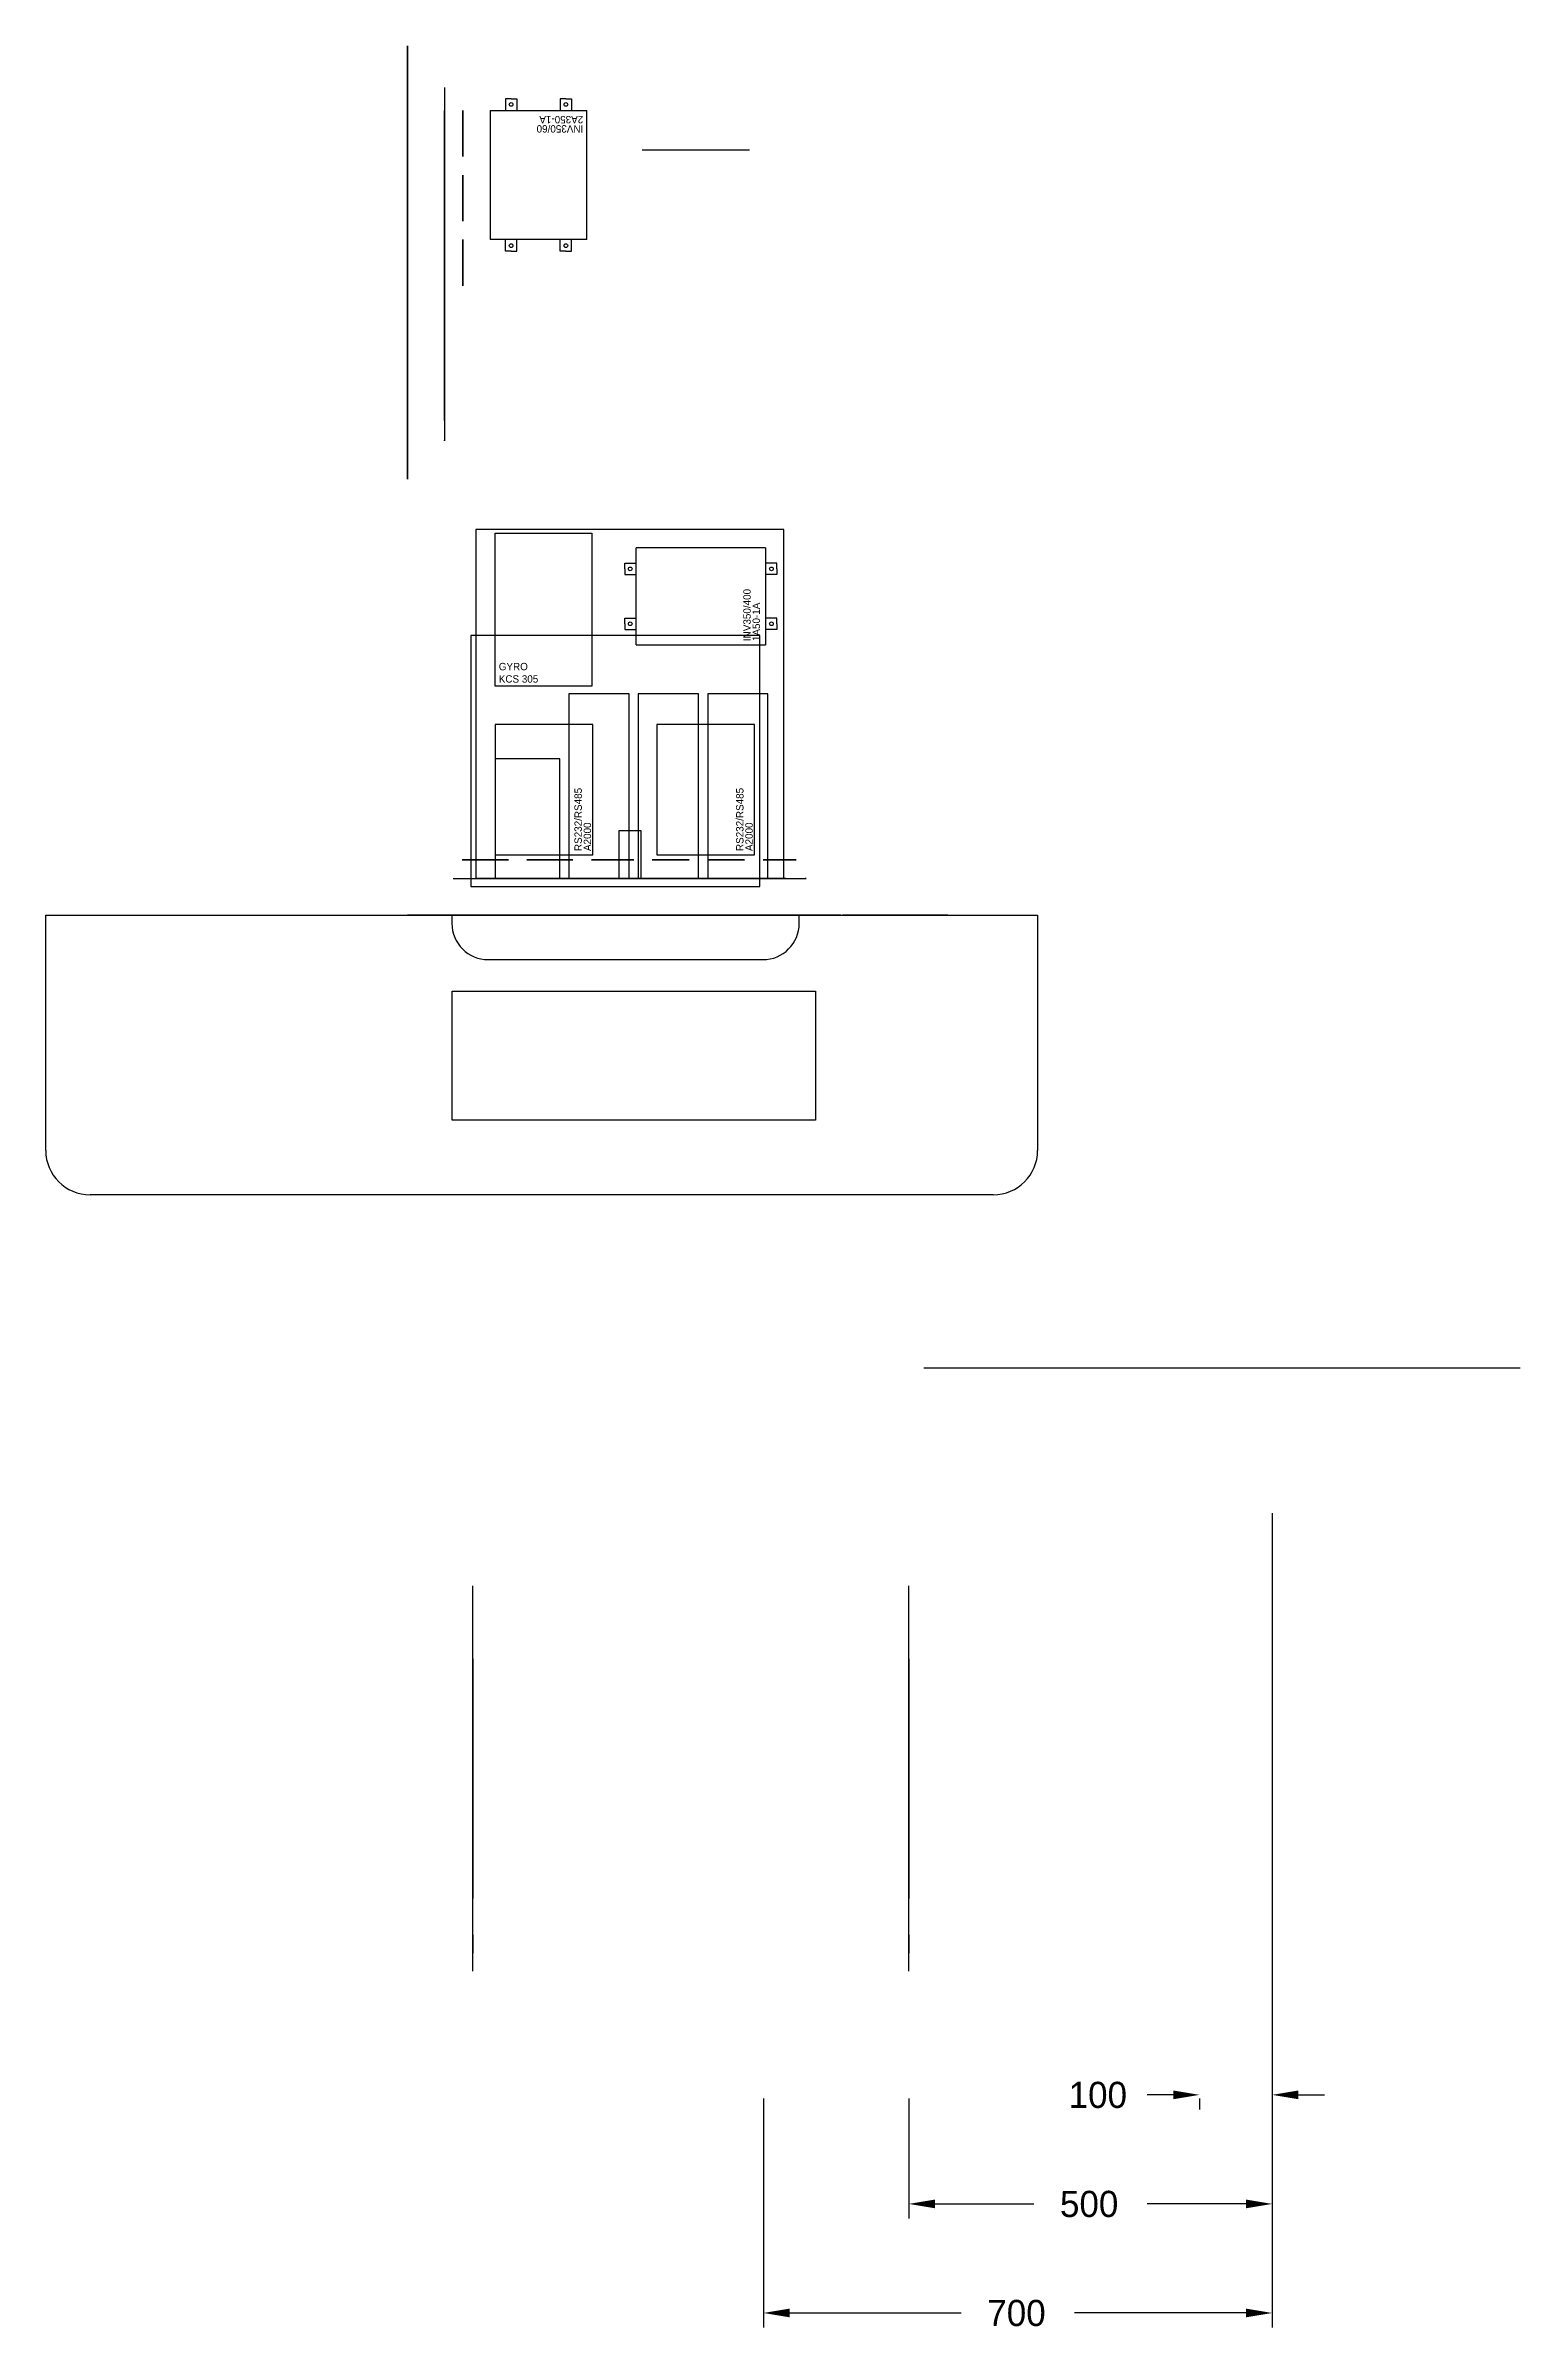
# Model space of a CAD drawing. Extents: x -907 to 1123, y -1329 to 1819.
import ezdxf

# ---------------------------------------------------------------- set-up
doc = ezdxf.new("R2010")
doc.units = 0
doc.header["$LTSCALE"] = 100
doc.header["$MEASUREMENT"] = 0
doc.layers.get('0').update_dxf_attribs({"linetype": 'CONTINUOUS'})
doc.layers.get('DEFPOINTS').update_dxf_attribs({"linetype": 'CONTINUOUS'})
for name, color, linetype in [('DIM_TOP', 2, 'CONTINUOUS'), ('ELEM_CZOLOW', 7, 'CONTINUOUS'), ('FOTELE', 7, 'CONTINUOUS'), ('INSIDE', 1, 'CONTINUOUS'), ('OPIS', 7, 'CONTINUOUS')]:
    doc.layers.add(name, color=color, linetype=linetype)
doc.dimstyles.get("Standard").update_dxf_attribs({"dimtxt": 0.18, "dimasz": 0.18, "dimexe": 0.18, "dimexo": 0.0625, "dimgap": 0.09, "dimtad": 0, "dimtih": 1, "dimtoh": 1, "dimdec": 4, "dimzin": 0, "dimtxsty": 'STANDARD', "dimcen": 0.09, "dimazin": 3, "dimtfac": 1, "dimtdec": 4, "dimtofl": 0, "dimtmove": 0, "dimatfit": 3, "dimtolj": 1, "dimtzin": 0})

# ---------------------------------------------------------------- blocks, each defined once
blk = doc.blocks.new('KLAWIAT')
at = {"extrusion": (0, -0.173648, 0.984808)}
for p, q in [((0, 177.3, 31.3), (500, 177.3, 31.3)), ((0, 0), (0, 177.3, 31.3)), ((500, 177.3, 31.3), (500, 0)), ((500, 0), (0, 0))]:
    blk.add_line(p, q, dxfattribs=at)
blk = doc.blocks.new('STOLIK')
for p, q in [((-498, -323.4), (-498, 0)), ((-498, 0), (61, 0)), ((61, 0), (61, -11)), ((536.9, 0), (867.1, 0)), ((539, -11), (539, 0)), ((867.1, 0), (867.1, -323.4)), ((111, -61), (489, -61)), ((806.1, -384.4), (-437, -384.4))]:
    blk.add_line(p, q)
for centre, radius, start, end in [((111, -11), 50, 180, 270), ((489, -11), 50, 270, 0), ((-437, -323.4), 61, 180, 270), ((806.1, -323.4), 61, 270, 0)]:
    blk.add_arc(centre, radius, start, end)
blk.add_blockref('KLAWIAT', (61.5, -281.8))
blk = doc.blocks.new('ATTRIB')
for tag, p in [('NAME', (0, 6.4)), ('MODEL', (0, 0))]:
    blk.add_attdef(tag, p, '', height=5)
blk = doc.blocks.new('DRUKARKA')
for p, q in [((398, 345), (0, 345)), ((0, 345), (0, 0)), ((398, 0), (398, 345)), ((0, 0), (398, 0))]:
    blk.add_line(p, q)
at = {"extrusion": (-1.84043e-16, -1, 0)}
ref = blk.add_blockref('ATTRIB', (10, 10), dxfattribs=at)
ref.add_attrib('MODEL', 'ML310', (10, 10), dxfattribs={"extrusion": (-1.84043e-16, -1, 0), "height": 5})
ref.add_attrib('NAME', 'PRINTER', (10, 16.4), dxfattribs={"extrusion": (-1.84043e-16, -1, 0), "height": 5})
blk = doc.blocks.new('FOTEL')
at = {"extrusion": (-1, 6.13658e-17, 3.21683e-16)}
for p, q in [((-500, 0), (-500, 0, 300)), ((-500, -530), (-500, 0)), ((100, -530), (100, 0)), ((100, 0), (100, 0, 300)), ((-500, -100, 400), (-500, -330, 400)), ((100, -100, 400), (100, -330, 400)), ((-500, -430, 500), (-500, -430, 750)), ((100, -430, 500), (100, -430, 750)), ((-500, -480, 800), (-500, -505, 800)), ((100, -480, 800), (100, -505, 800)), ((-500, -530, 775), (-500, -530)), ((100, -530, 775), (100, -530))]:
    blk.add_line(p, q, dxfattribs=at)
at = {"extrusion": (-1, 0, 0)}
for centre, radius, start, end in [((100, 300, 500), 100, 90, 180), ((100, 300, -100), 100, 90, 180), ((330, 500, 500), 100, 270, 0), ((330, 500, -100), 100, 270, 0), ((480, 750, 500), 50, 90, 180), ((480, 750, -100), 50, 90, 180), ((505, 775, 500), 25, 0, 90), ((505, 775, -100), 25, 0, 90)]:
    blk.add_arc(centre, radius, start, end, dxfattribs=at)
blk = doc.blocks.new('SHELF')
for p, q in [((-1.24, 0.5), (-1.24, 0)), ((-1.24, 0.5), (17.85, 0.5)), ((-1.24, 0), (17.888, 0)), ((17.888, 0), (17.85, 0.5))]:
    blk.add_line(p, q)
blk = doc.blocks.new('ILS')
for p, q in [((0, 5), (0, 0)), ((2.5, 5), (0, 5)), ((2.5, 0), (2.5, 5)), ((0, 0), (2.5, 0))]:
    blk.add_line(p, q)
for tag, p in [('NAME', (0.7, 0.3)), ('MODEL', (1.37, 0.3))]:
    blk.add_attdef(tag, p, '', height=0.4, rotation=90)
blk = doc.blocks.new('R2S3')
at = {"extrusion": (-1.84043e-16, -1, 0)}
for p, q in [((7, 1, 5.5), (7, 1, 0.5)), ((9.5, 1, 5.5), (7, 1, 5.5)), ((7, 1, 0.5), (9.5, 1, 0.5)), ((9.5, 1, 0.5), (9.5, 1, 5.5))]:
    blk.add_line(p, q, dxfattribs=at)
at = {"extrusion": (0, -1, 0)}
blk.add_blockref('SHELF', (0, 0), dxfattribs=at)
ref = blk.add_blockref('ILS', (0, 0.5, -1), dxfattribs=at)
ref.add_attrib('MODEL', 'KNR-634', (1.37, 0.6, -1), dxfattribs={"extrusion": (0, -1, 0), "height": 0.4, "rotation": 90})
ref.add_attrib('NAME', 'VOR/ILS/MKR', (0.7, 0.6, -1), dxfattribs={"extrusion": (0, -1, 0), "height": 0.4, "rotation": 90})
ref = blk.add_blockref('ILS', (3.5, 0.5, -1), dxfattribs=at)
ref.add_attrib('MODEL', 'KNR-634', (4.87, 0.6, -1), dxfattribs={"extrusion": (0, -1, 0), "height": 0.4, "rotation": 90})
ref.add_attrib('NAME', 'VOR/ILS/MKR', (4.2, 0.6, -1), dxfattribs={"extrusion": (0, -1, 0), "height": 0.4, "rotation": 90})
at = {"extrusion": (-1.84043e-16, -1, 0)}
for tag, p in [('COAX_SWITCH', (7.7, 0.8, -1)), ('CS', (8.37, 0.8, -1))]:
    blk.add_attdef(tag, p, '', height=0.4, rotation=90, dxfattribs=at)
blk = doc.blocks.new('3U')
for p, q in [((16.69, 5.18), (0, 5.18)), ((0, 5.18), (0, 0)), ((16.69, 0), (16.69, 5.18)), ((0, 0), (16.69, 0))]:
    blk.add_line(p, q)
blk = doc.blocks.new('RACK19')
for p, q in [((23.47, 47.2), (0, 47.2)), ((0, 47.2), (0, 0)), ((23.47, 0), (23.47, 47.2)), ((0, 0), (23.47, 0))]:
    blk.add_line(p, q)
blk = doc.blocks.new('3U42TE')
for p, q in [((0, 5.18), (8.4, 5.18)), ((0, 0), (0, 5.18)), ((8.4, 0), (8.4, 5.18)), ((8.4, 0), (0, 0))]:
    blk.add_line(p, q)
for tag, p in [('NAME', (0.2, 0.7)), ('MODEL', (0.2, 0.2))]:
    blk.add_attdef(tag, p, '', height=0.4)
blk = doc.blocks.new('SUBRACK3U')
for p, q in [((16.8, 5.18), (0, 5.18)), ((0, 5.18), (0, 0)), ((16.8, 0), (16.8, 5.18)), ((0, 0), (16.8, 0))]:
    blk.add_line(p, q)
blk = doc.blocks.new('INV500')
for p, q in [((0, 8.984), (5.812, 8.984)), ((0, 8.984), (0, 0)), ((5.812, 0), (5.812, 8.984)), ((0, 0), (5.812, 0))]:
    blk.add_line(p, q)
for tag, p in [('NAME', (0.3, 2.2)), ('MODEL', (0.3, 0.8))]:
    blk.add_attdef(tag, p, '', height=0.4)
blk = doc.blocks.new('INV')
for p, q in [((0.83, 7.625), (0.83, 7)), ((1.14, 7.625), (0.83, 7.625)), ((1.14, 7.625), (1.45, 7.625)), ((1.45, 7.625), (1.45, 7)), ((3.8, 7.625), (3.8, 7)), ((4.11, 7.625), (3.8, 7.625)), ((4.11, 7.625), (4.42, 7.625)), ((4.42, 7.625), (4.42, 7)), ((0, 7), (5.25, 7)), ((0, 7), (0, 0)), ((5.25, 0), (5.25, 7)), ((5.25, 0), (0, 0)), ((0.83, -0.625), (0.83, 0)), ((1.45, -0.625), (1.45, 0)), ((3.8, -0.625), (3.8, 0)), ((4.42, -0.625), (4.42, 0)), ((1.14, -0.625), (0.83, -0.625)), ((1.14, -0.625), (1.45, -0.625)), ((4.11, -0.625), (3.8, -0.625)), ((4.11, -0.625), (4.42, -0.625))]:
    blk.add_line(p, q)
for centre in [(1.14, 7.325), (4.11, 7.325), (1.14, -0.325), (4.11, -0.325)]:
    blk.add_circle(centre, 0.101)
for tag, p in [('NAME', (0.2, 0.8, 2.675)), ('MODEL', (0.2, 0.3, 2.675))]:
    blk.add_attdef(tag, p, '', height=0.4)
blk = doc.blocks.new('R2S1')
at = {"extrusion": (-1, 1.84206e-16, 1.22677e-16)}
ref = blk.add_blockref('INV500', (-16.53, 0.5, -2.15), dxfattribs=at)
ref.add_attrib('NAME', 'INV500', (-16.23, 2.7, -2.15), dxfattribs={"extrusion": (-1, 1.84206e-16, 1.22677e-16), "height": 0.4})
ref.add_attrib('MODEL', '2A500-1A', (-16.23, 1.3, -2.15), dxfattribs={"extrusion": (-1, 1.84206e-16, 1.22677e-16), "height": 0.4})
at = {"rotation": 270}
blk.add_blockref('INV', (0, 7.718, 0.5), dxfattribs=at).add_auto_attribs({'NAME': 'INV350/60', 'MODEL': '2A350-1A'})
at = {"extrusion": (0, -1, 0)}
blk.add_blockref('SHELF', (0, 0), dxfattribs=at)
blk = doc.blocks.new('8UFP')
for p, q in [((16.8, 13.995), (0, 13.995)), ((0, 13.995), (0, 0)), ((16.8, 0), (16.8, 13.995)), ((0, 0), (16.8, 0))]:
    blk.add_line(p, q)
for tag, p in [('NAME', (0.3, 2.2)), ('MODEL', (0.3, 0.8))]:
    blk.add_attdef(tag, p, '', height=0.4)
blk = doc.blocks.new('SZAFA2')
for name, p in [('R2S1', (-19.97, 2, 2.6)), ('R2S3', (-19.97, 2, 13.03))]:
    blk.add_blockref(name, p)
at = {"extrusion": (0, -1, 0)}
for name, p in [('3U', (-19.97, 25.21, -2)), ('SUBRACK3U', (-19.97, 20.03, -2)), ('RACK19', (-23.47, 0))]:
    blk.add_blockref(name, p, dxfattribs=at)
ref = blk.add_blockref('3U42TE', (-19.97, 20.03, -2), dxfattribs=at)
ref.add_attrib('NAME', 'NAV-CL', (-19.77, 20.73, -2), dxfattribs={"extrusion": (0, -1, 0), "height": 0.4})
at = {"extrusion": (-2.22045e-16, -1, 0)}
ref = blk.add_blockref('8UFP', (-19.97, 30.39, -2), dxfattribs=at)
ref.add_attrib('NAME', 'not used', (-19.67, 32.59, -2), dxfattribs={"extrusion": (-2.22045e-16, -1, 0), "height": 0.4})
at = {"extrusion": (0, -1, 0)}
ref = blk.add_blockref('3U42TE', (-11.57, 20.03, -2), dxfattribs=at)
ref.add_attrib('NAME', 'NAV-CL', (-11.37, 20.73, -2), dxfattribs={"extrusion": (0, -1, 0), "height": 0.4})
blk.add_text('Calibration instrument NAV 2000R', height=0.45, dxfattribs=at).set_placement((-18.97, 26.21, -2))
blk = doc.blocks.new('*D63')
at = {"color": 0, "linetype": 'BYBLOCK'}
for p, q in [((781.138, -200), (781.138, -1020)), ((645, -1000), (609, -1000)), ((681, -1005), (681, -1020)), ((817.138, -1000), (853.138, -1000))]:
    blk.add_line(p, q, dxfattribs=at)
for points in [[(645, -1006), (645, -994), (681, -1000)], [(817.138, -1006), (817.138, -994), (781.138, -1000)]]:
    blk.add_solid(points, dxfattribs=at)
at = {"layer": 'DEFPOINTS', "color": 0, "linetype": 'BYBLOCK'}
for p in [(781.138, 0), (681, -805), (681, -1000)]:
    blk.add_point(p, dxfattribs=at)
at = {"color": 0, "linetype": 'BYBLOCK'}
blk.add_text('100', height=36, dxfattribs=at).set_placement((501, -1018))
blk = doc.blocks.new('*D64')
at = {"color": 0, "linetype": 'BYBLOCK'}
for p, q in [((781.138, -200), (781.138, -1170)), ((281, -1005), (281, -1170)), ((317, -1150), (453.069, -1150)), ((745.138, -1150), (609.069, -1150))]:
    blk.add_line(p, q, dxfattribs=at)
for points in [[(317, -1156), (317, -1144), (281, -1150)], [(745.138, -1156), (745.138, -1144), (781.138, -1150)]]:
    blk.add_solid(points, dxfattribs=at)
at = {"layer": 'DEFPOINTS', "color": 0, "linetype": 'BYBLOCK'}
for p in [(781.138, 0), (281, -805), (281, -1150)]:
    blk.add_point(p, dxfattribs=at)
at = {"color": 0, "linetype": 'BYBLOCK'}
blk.add_text('500', height=36, dxfattribs=at).set_placement((489.069, -1168))
blk = doc.blocks.new('*D65')
at = {"color": 0, "linetype": 'BYBLOCK'}
for p, q in [((781.138, -200), (781.138, -1320)), ((81, -1005), (81, -1320)), ((117, -1300), (353.069, -1300)), ((745.138, -1300), (509.069, -1300))]:
    blk.add_line(p, q, dxfattribs=at)
for points in [[(117, -1306), (117, -1294), (81, -1300)], [(745.138, -1306), (745.138, -1294), (781.138, -1300)]]:
    blk.add_solid(points, dxfattribs=at)
at = {"layer": 'DEFPOINTS', "color": 0, "linetype": 'BYBLOCK'}
for p in [(781.138, 0), (81, -805), (81, -1300)]:
    blk.add_point(p, dxfattribs=at)
at = {"color": 0, "linetype": 'BYBLOCK'}
blk.add_text('700', height=36, dxfattribs=at).set_placement((389.069, -1318))
blk = doc.blocks.new('VHF')
for p, q in [((1.8, 5), (0, 5)), ((0, 5), (0, 0)), ((1.8, 0), (1.8, 5)), ((0, 0), (1.8, 0))]:
    blk.add_line(p, q)
for s, p in [('KTR-908', (1.1, 0.2)), ('VHF', (0.6, 0.2))]:
    blk.add_text(s, height=0.45, rotation=90).set_placement(p)
blk = doc.blocks.new('ADF')
for p, q in [((2, 5), (0, 5)), ((0, 5), (0, 0)), ((2, 0), (2, 5)), ((0, 0), (2, 0))]:
    blk.add_line(p, q)
for s, p in [('KDF-806', (1.1, 0.2)), ('ADF', (0.6, 0.2))]:
    blk.add_text(s, height=0.45, rotation=90).set_placement(p)
blk = doc.blocks.new('ACS')
for p, q in [((2.3, 5), (0, 5)), ((0, 5), (0, 0)), ((2.3, 0), (2.3, 5)), ((0, 0), (2.3, 0))]:
    blk.add_line(p, q)
for s, p in [('KAA-455', (1.1, 0.2)), ('ACS', (0.6, 0.2))]:
    blk.add_text(s, height=0.45, rotation=90).set_placement(p)
blk = doc.blocks.new('DME')
for p, q in [((2.5, 5.3), (0, 5.3)), ((0, 5.3), (0, 0)), ((2.5, 0), (2.5, 5.3)), ((0, 0), (2.5, 0))]:
    blk.add_line(p, q)
for s, p in [('KDM-706', (1.1, 0.2)), ('DME', (0.6, 0.2))]:
    blk.add_text(s, height=0.45, rotation=90).set_placement(p)
blk = doc.blocks.new('2U')
for p, q in [((0, 3.43), (0, 0)), ((16.69, 3.43), (0, 3.43)), ((16.69, 0), (16.69, 3.43)), ((0, 0), (16.69, 0))]:
    blk.add_line(p, q)
blk = doc.blocks.new('7U')
for p, q in [((0, 12.245), (0, 0)), ((16.69, 12.245), (0, 12.245)), ((16.69, 0), (16.69, 12.245)), ((0, 0), (16.69, 0))]:
    blk.add_line(p, q)
for tag, p in [('NAME', (0.3, 2.2)), ('MODEL', (0.3, 0.8))]:
    blk.add_attdef(tag, p, '', height=0.4)
blk = doc.blocks.new('GPS')
for p, q in [((0, 3), (0, 0)), ((5.705, 3), (0, 3)), ((5.705, 0), (5.705, 3)), ((0, 0), (5.705, 0))]:
    blk.add_line(p, q)
at = {"flags": 10}
blk.add_attdef('NAZ', (0.2, 0.2), '', height=0.4, dxfattribs=at)
blk = doc.blocks.new('3U12TE')
for p, q in [((2.37, 0), (2.37, 5.18)), ((4.74, 0), (4.74, 5.18)), ((7.11, 0), (7.11, 5.18)), ((9.48, 0), (9.48, 5.18)), ((11.85, 0), (11.85, 5.18)), ((14.22, 0), (14.22, 5.18))]:
    blk.add_line(p, q)
blk = doc.blocks.new('ACS_CP')
for p, q in [((0, 2.3), (0, 0)), ((5.8, 2.3), (0, 2.3)), ((5.8, 0), (5.8, 2.3)), ((0, 0), (5.8, 0))]:
    blk.add_line(p, q)
for s, p in [('ACS-CP', (0.1, 0.7)), ('KA-119', (0.1, 0.1))]:
    blk.add_text(s, height=0.45).set_placement(p)
blk = doc.blocks.new('PC')
for p, q in [((16.69, 7), (0, 7)), ((0, 7), (0, 0)), ((16.69, 0), (16.69, 7)), ((0, 0), (16.69, 0))]:
    blk.add_line(p, q)
blk = doc.blocks.new('4U')
for p, q in [((16.69, 7), (0, 7)), ((0, 7), (0, 0)), ((16.69, 0), (16.69, 7)), ((0, 0), (16.69, 0))]:
    blk.add_line(p, q)
blk = doc.blocks.new('PL')
for p, q in [((3.26, 10), (0, 10)), ((0, 10), (0, 0)), ((3.26, 0), (3.26, 10)), ((0, 0), (3.26, 0))]:
    blk.add_line(p, q)
at = {"extrusion": (0, -1, -1.84043e-16)}
for tag, p in [('NAME', (0.2, 0.7)), ('MODEL', (0.2, 0.2))]:
    blk.add_attdef(tag, p, '', height=0.4, dxfattribs=at)
blk = doc.blocks.new('DME_CP')
for p, q in [((3.5, 6.47), (0, 6.47)), ((0, 6.47), (0, 0)), ((3.5, 0), (3.5, 6.47)), ((0, 0), (3.5, 0))]:
    blk.add_line(p, q)
at = {"extrusion": (0, -1, -1.60787e-16)}
for s, p in [('DME-CP', (0.2, 0.7)), ('KDI-572', (0.2, 0.2))]:
    blk.add_text(s, height=0.45, dxfattribs=at).set_placement(p)
blk = doc.blocks.new('GYRO_KCS305')
for p, q in [((0, 8.29), (5.25, 8.29)), ((0, 0), (0, 8.29)), ((5.25, 8.29), (5.25, 0)), ((5.25, 0), (0, 0))]:
    blk.add_line(p, q)
for s, p in [('GYRO', (0.2, 0.87, 6.6)), ('KCS 305', (0.2, 0.2, 6.6))]:
    blk.add_text(s, height=0.4).set_placement(p)
blk = doc.blocks.new('A2000')
for p, q in [((0, 5.3), (0, 0)), ((7.06, 5.3), (0, 5.3)), ((7.06, 0), (7.06, 5.3)), ((0, 0), (7.06, 0))]:
    blk.add_line(p, q)
for tag, p in [('NAME', (0.2, 0.6, 1.53)), ('MODEL', (0.2, 0.1, 1.53))]:
    blk.add_attdef(tag, p, '', height=0.4)
blk = doc.blocks.new('GYRO')
for p, q in [((1.2, 2.58), (0, 2.58)), ((0, 2.58), (0, 0)), ((1.2, 0), (1.2, 2.58)), ((0, 0), (1.2, 0))]:
    blk.add_line(p, q)
at = {"extrusion": (0, -1, -1.84043e-16)}
blk.add_text('GYRO', height=0.4, rotation=90, dxfattribs=at).set_placement((1.1, 0.1))
blk = doc.blocks.new('R1S4')
for p, q in [((16.69, 18.9, 0.61), (0, 18.9, 0.61)), ((0, 18.9, 0.61), (0, 0, 0.61)), ((16.69, 0, 0.61), (16.69, 18.9, 0.61)), ((0, 0, 0.61), (16.69, 0, 0.61)), ((0, 0, 0.61), (16.7, 0, 0.61))]:
    blk.add_line(p, q)
ref = blk.add_blockref('PL', (5.04, 0, 3.24))
ref.add_attrib('NAME', 'ALT', (5.24, 3.94), dxfattribs={"extrusion": (0, -1, -1.46042e-16), "height": 0.4})
ref.add_attrib('MODEL', '101435', (5.24, 3.44), dxfattribs={"extrusion": (0, -1, -1.46042e-16), "height": 0.4})
ref = blk.add_blockref('PL', (8.8, 0, 3.24))
ref.add_attrib('NAME', 'ADF-RMI', (9, 3.94), dxfattribs={"extrusion": (0, -1, -1.46042e-16), "height": 0.4})
ref.add_attrib('MODEL', 'KNI-582', (9, 3.44), dxfattribs={"extrusion": (0, -1, -1.46042e-16), "height": 0.4})
ref = blk.add_blockref('PL', (12.56, 0, 3.24))
ref.add_attrib('NAME', 'ILS-NI', (12.76, 3.94), dxfattribs={"extrusion": (0, -1, -1.46042e-16), "height": 0.4})
ref.add_attrib('MODEL', 'KI 207', (12.76, 3.44), dxfattribs={"extrusion": (0, -1, -1.46042e-16), "height": 0.4})
for name, p in [('DME_CP', (1.04, 0, 3.26)), ('DME_CP', (1.04, 0, 5.17)), ('GYRO', (7.75, 0, 0.87))]:
    blk.add_blockref(name, p)
at = {"extrusion": (0, -1, -1.84043e-16)}
blk.add_blockref('4U', (0, 0), dxfattribs=at)
at = {"layer": 'INSIDE'}
blk.add_blockref('GYRO_KCS305', (1.04, 10.4, 0.61), dxfattribs=at)
ref = blk.add_blockref('INV', (15.69, 12.65, 0.61), dxfattribs=dict(at, rotation=90))
ref.add_attrib('MODEL', '1A50-1A', (15.39, 12.85, 0.61), dxfattribs={"layer": '0', "height": 0.4, "rotation": 90})
ref.add_attrib('NAME', 'INV350/400', (14.89, 12.85, 0.61), dxfattribs={"layer": '0', "height": 0.4, "rotation": 90})
ref = blk.add_blockref('A2000', (6.34, 1.28, 0.61), dxfattribs=dict(at, rotation=90))
ref.add_attrib('MODEL', 'A2000', (6.24, 1.48, 0.61), dxfattribs={"layer": '0', "height": 0.4, "rotation": 90})
ref.add_attrib('NAME', 'RS232/RS485', (5.74, 1.48, 0.61), dxfattribs={"layer": '0', "height": 0.4, "rotation": 90})
ref = blk.add_blockref('A2000', (15.1, 1.28, 0.61), dxfattribs=dict(at, rotation=90))
ref.add_attrib('MODEL', 'A2000', (15, 1.48, 0.61), dxfattribs={"layer": '0', "height": 0.4, "rotation": 90})
ref.add_attrib('NAME', 'RS232/RS485', (14.5, 1.48, 0.61), dxfattribs={"layer": '0', "height": 0.4, "rotation": 90})
blk = doc.blocks.new('SUBRAC3U')
for p, q in [((16.8, 5.18), (0, 5.18)), ((0, 5.18), (0, 0)), ((16.8, 0), (16.8, 5.18)), ((0, 0), (16.8, 0))]:
    blk.add_line(p, q)

msp = doc.modelspace()

# ---------------------------------------------------------------- linework, layer by layer
at = {"layer": 'ELEM_CZOLOW', "extrusion": (0, -1, -1.84043e-16)}
msp.add_line((-408.76956, 622.59024, -800.34912), (-408.76956, 622.59024, -800.34912), dxfattribs=at)
at = {"layer": 'ELEM_CZOLOW', "extrusion": (0, -1, -9.19295e-16)}
msp.add_line((-314.78956, 622.59024, -164.84112), (-408.76956, 622.59024, -164.84112), dxfattribs=at)
at = {"layer": 'ELEM_CZOLOW', "extrusion": (-1.84043e-16, -1, -9.57296e-16)}
for p, q in [((-314.28156, 622.59024, -556.50912), (-314.28156, 622.59024, -721.60912)), ((-300.31156, 622.59024, 281.69088), (-305.39156, 622.59024, 271.53088)), ((-305.39156, 622.59024, 271.53088), (-305.39156, 622.59024, 266.45088)), ((-305.39156, 622.59024, 266.45088), (-300.31156, 622.59024, 256.29088)), ((-290.15156, 622.59024, 281.69088), (-300.31156, 622.59024, 281.69088)), ((-300.31156, 622.59024, 256.29088), (-290.15156, 622.59024, 256.29088)), ((-284.32761, 622.59024, -521.69307), (-290.15156, 622.59024, -515.86912)), ((-290.15156, 622.59024, -515.86912), (-290.15156, 622.59024, -500.62912)), ((-290.15156, 622.59024, -500.62912), (-283.66749, 622.59024, -497.38708)), ((-290.15156, 622.59024, 256.29088), (-290.15156, 622.59024, 281.69088)), ((-285.07156, 622.59024, 295.36107), (-285.07156, 622.59024, 262.94069)), ((-285.07156, 622.59024, 296.93088), (-285.07156, 622.59024, 296.93088)), ((-283.66749, 622.59024, 260.66884), (-278.58749, 622.59024, 258.12884)), ((-278.58749, 622.59024, 300.17292), (-283.66749, 622.59024, 297.63292)), ((-279.99156, 622.59024, -499.65893), (-279.99156, 622.59024, -519.89702)), ((-274.91156, 622.59024, 260.40069), (-274.91156, 622.59024, 297.90107)), ((-274.91156, 622.59024, 302.01088), (-274.91156, 622.59024, 302.01088)), ((-168.23156, 622.59024, -515.86912), (-168.23156, 622.59024, -500.62912)), ((-162.40761, 622.59024, -521.69307), (-168.23156, 622.59024, -515.86912)), ((-168.23156, 622.59024, -500.62912), (-161.74749, 622.59024, -497.38708)), ((-158.07156, 622.59024, -499.65893), (-158.07156, 622.59024, -519.89702)), ((-31.07156, 622.59024, -499.65893), (-31.07156, 622.59024, -519.89702)), ((-20.91156, 622.59024, -500.62912), (-27.39564, 622.59024, -497.38708)), ((-26.73551, 622.59024, -521.69307), (-20.91156, 622.59024, -515.86912)), ((-20.91156, 622.59024, -515.86912), (-20.91156, 622.59024, -500.62912)), ((14.64844, 622.59024, 291.85088), (24.80844, 622.59024, 302.01088)), ((29.88844, 622.59024, -499.65893), (29.88844, 622.59024, -519.89702)), ((40.04844, 622.59024, -500.62912), (33.56436, 622.59024, -497.38708)), ((34.22449, 622.59024, -521.69307), (40.04844, 622.59024, -515.86912)), ((34.96844, 622.59024, 291.85088), (45.12844, 622.59024, 302.01088)), ((40.04844, 622.59024, -515.86912), (40.04844, 622.59024, -500.62912)), ((45.12844, 622.59024, -185.66912), (55.28844, 622.59024, -175.50912)), ((55.28844, 622.59024, 291.85088), (65.44844, 622.59024, 302.01088)), ((70.52844, 622.59024, -526.99931), (70.52844, 622.59024, -489.49893)), ((70.52844, 622.59024, -485.38912), (70.52844, 622.59024, -485.38912)), ((70.52844, 622.59024, -216.14912), (70.52844, 622.59024, -200.90912)), ((76.35239, 622.59024, -221.97307), (70.52844, 622.59024, -216.14912)), ((70.52844, 622.59024, -200.90912), (77.01251, 622.59024, -197.66708)), ((79.28436, 622.59024, -526.73116), (74.20436, 622.59024, -529.27116)), ((74.20436, 622.59024, -487.22708), (79.28436, 622.59024, -489.76708)), ((75.60844, 622.59024, 291.85088), (85.76844, 622.59024, 302.01088)), ((80.68844, 622.59024, -490.46912), (80.68844, 622.59024, -490.46912)), ((80.68844, 622.59024, -492.03893), (80.68844, 622.59024, -524.45931)), ((80.68844, 622.59024, -199.93893), (80.68844, 622.59024, -220.17702)), ((95.92844, 622.59024, -499.65893), (95.92844, 622.59024, -519.89702)), ((95.92844, 622.59024, 291.85088), (106.08844, 622.59024, 302.01088)), ((106.08844, 622.59024, -500.62912), (99.60436, 622.59024, -497.38708)), ((100.26449, 622.59024, -521.69307), (106.08844, 622.59024, -515.86912)), ((106.08844, 622.59024, -515.86912), (106.08844, 622.59024, -500.62912)), ((108.62844, 622.59024, -556.50912), (108.62844, 622.59024, -721.60912))]:
    msp.add_line(p, q, dxfattribs=at)
at = {"layer": 'ELEM_CZOLOW', "extrusion": (-1.84043e-16, -1, -9.57296e-16), "elevation": -622.59024}
for points in [[(-290.15156, -202.2703), (-295.23156, -211.06912), (-290.15156, -219.86794), (-279.99156, -219.86794), (-274.91156, -211.06912), (-279.99156, -202.2703)], [(-264.75156, -202.2703), (-269.83156, -211.06912), (-264.75156, -219.86794), (-254.59156, -219.86794), (-249.51156, -211.06912), (-254.59156, -202.2703)], [(-229.19156, -202.2703), (-234.27156, -211.06912), (-229.19156, -219.86794), (-219.03156, -219.86794), (-213.95156, -211.06912), (-219.03156, -202.2703)], [(-203.79156, -202.2703), (-208.87156, -211.06912), (-203.79156, -219.86794), (-193.63156, -219.86794), (-188.55156, -211.06912), (-193.63156, -202.2703)], [(-107.27156, 322.33088), (-107.27156, 268.99088), (-94.57156, 256.29088), (-41.23156, 256.29088), (-41.23156, 309.63088), (-53.93156, 322.33088)], [(-56.47156, -202.2703), (-61.55156, -211.06912), (-56.47156, -219.86794), (-46.31156, -219.86794), (-41.23156, -211.06912), (-46.31156, -202.2703)], [(-31.07156, -202.2703), (-36.15156, -211.06912), (-31.07156, -219.86794), (-20.91156, -219.86794), (-15.83156, -211.06912), (-20.91156, -202.2703)], [(4.48844, -202.2703), (-0.59156, -211.06912), (4.48844, -219.86794), (14.64844, -219.86794), (19.72844, -211.06912), (14.64844, -202.2703)], [(29.88844, -202.2703), (24.80844, -211.06912), (29.88844, -219.86794), (40.04844, -219.86794), (45.12844, -211.06912), (40.04844, -202.2703)], [(41.31844, -179.07001), (37.50844, -185.66912), (41.31844, -192.26823), (48.93844, -192.26823), (52.74844, -185.66912), (48.93844, -179.07001)], [(71.79844, 298.44999), (67.98844, 291.85088), (71.79844, 285.25177), (79.41844, 285.25177), (83.22844, 291.85088), (79.41844, 298.44999)], [(92.11844, 298.44999), (88.30844, 291.85088), (92.11844, 285.25177), (99.73844, 285.25177), (103.54844, 291.85088), (99.73844, 298.44999)]]:
    msp.add_lwpolyline(points, close=True, dxfattribs=at)
for points in [[(-269.83156, 187.71088), (-269.83156, 14.99088, 0.4142135624), (-257.13156, 2.29088), (-43.77156, 2.29088, 0.4142135624), (-31.07156, 14.99088), (-31.07156, 187.71088, 0.4142135624), (-43.77156, 200.41088), (-257.13156, 200.41088, 0.4142135624)], [(9.56844, 192.79088), (9.56844, 4.83088, 0.4142135624), (17.18844, -2.78912), (47.66844, -2.78912, 0.4142135624), (55.28844, 4.83088), (55.28844, 192.79088, 0.4142135624), (47.66844, 200.41088), (17.18844, 200.41088, 0.4142135624)]]:
    msp.add_lwpolyline(points, format="xyb", close=True, dxfattribs=at)
at = {"layer": 'ELEM_CZOLOW', "extrusion": (-1.84043e-16, -1, -9.57296e-16)}
for centre, radius in [((-285.07156, -211.06912, -622.59024), 7.62), ((-269.83156, -449.82912, -622.59024), 2.54), ((-269.83156, -465.06912, -622.59024), 2.54), ((-259.67156, -454.90912, -622.59024), 7.62), ((-259.67156, -211.06912, -622.59024), 7.62), ((-249.51156, -449.82912, -622.59024), 2.54), ((-249.51156, -465.06912, -622.59024), 2.54), ((-224.11156, -211.06912, -622.59024), 7.62), ((-198.71156, -211.06912, -622.59024), 7.62), ((-147.91156, -465.06912, -622.59024), 2.54), ((-147.91156, -449.82912, -622.59024), 2.54), ((-137.75156, -454.90912, -622.59024), 7.62), ((-127.59156, -465.06912, -622.59024), 2.54), ((-127.59156, -449.82912, -622.59024), 2.54), ((-117.43156, 251.21088, -622.59024), 7.62), ((-51.39156, -211.06912, -622.59024), 7.62), ((-51.39156, -185.66912, -622.59024), 5.08), ((-41.23156, -185.66912, -622.59024), 2.54), ((-18.37156, 291.85088, -622.59024), 21.55261), ((-25.99156, -211.06912, -622.59024), 7.62), ((-25.99156, -185.66912, -622.59024), 5.08), ((-0.59156, -185.66912, -622.59024), 5.08), ((9.56844, -211.06912, -622.59024), 7.62), ((14.64844, 291.85088, -622.59024), 7.62), ((14.64844, 291.85088, -622.59024), 5.08), ((14.64844, 256.29088, -622.59024), 5.08), ((19.72844, 103.89088, -622.59024), 5.08), ((34.96844, -211.06912, -622.59024), 7.62), ((34.96844, 291.85088, -622.59024), 7.62), ((34.96844, 256.29088, -622.59024), 5.08), ((34.96844, 291.85088, -622.59024), 5.08), ((45.12844, -185.66912, -622.59024), 5.08), ((55.28844, 291.85088, -622.59024), 7.62), ((55.28844, 256.29088, -622.59024), 5.08), ((55.28844, 291.85088, -622.59024), 5.08), ((75.60844, 291.85088, -622.59024), 5.08), ((75.60844, 256.29088, -622.59024), 5.08), ((95.92844, 312.17088, -622.59024), 7.62), ((95.92844, 291.85088, -622.59024), 5.08), ((95.92844, 256.29088, -622.59024), 5.08)]:
    msp.add_circle(centre, radius, dxfattribs=at)
for centre, start, end in [((-282.53156, 262.94069, -622.59024), 180, 243.43494882), ((-282.53156, 295.36107, -622.59024), 116.56505118, 180), ((-282.53156, -519.89702, -622.59024), 225, 0), ((-282.53156, -499.65893, -622.59024), 0, 116.56505118), ((-277.45156, 260.40069, -622.59024), 243.43494882, 0), ((-277.45156, 297.90107, -622.59024), 0, 116.56505118), ((-160.61156, -519.89702, -622.59024), 225, 0), ((-160.61156, -499.65893, -622.59024), 0, 116.56505118), ((-28.53156, -519.89702, -622.59024), 180, 315), ((-28.53156, -499.65893, -622.59024), 63.43494882, 180), ((32.42844, -519.89702, -622.59024), 180, 315), ((32.42844, -499.65893, -622.59024), 63.43494882, 180), ((73.06844, -489.49893, -622.59024), 63.43494882, 180), ((73.06844, -526.99931, -622.59024), 180, 296.56505118), ((78.14844, -220.17702, -622.59024), 225, 0), ((78.14844, -199.93893, -622.59024), 0, 116.56505118), ((78.14844, -492.03893, -622.59024), 0, 63.43494882), ((78.14844, -524.45931, -622.59024), 296.56505118, 0), ((98.46844, -499.65893, -622.59024), 63.43494882, 180), ((98.46844, -519.89702, -622.59024), 180, 315)]:
    msp.add_arc(centre, 2.54, start, end, dxfattribs=at)
at = {"layer": 'OPIS', "extrusion": (-1.84043e-16, -1, -9.57296e-16)}
for p, q in [((312.56025, 0, -563.86791), (334.098, 0, -703.86327)), ((334.098, 0, -703.86327), (989.418, 0, -703.86327)), ((301.65017, 0, 289.08535), (323.938, 0, 469.61673)), ((321.66296, 0, 309.44138), (336.638, 0, 444.21673)), ((323.938, 0, 469.61673), (991.958, 0, 469.61673)), ((326.07958, 0, -200.20191), (463.638, 0, -53.62327)), ((334.82923, 0, -508.07174), (356.958, 0, -678.46327)), ((336.638, 0, 444.21673), (991.958, 0, 444.21673)), ((351.54809, 0, -200.26644), (466.178, 0, -79.02327)), ((356.958, 0, -678.46327), (989.418, 0, -678.46327)), ((386.90567, 0, -202.61714), (463.638, 0, -119.66327)), ((414.55364, 0, -199.8112), (463.638, 0, -145.06327)), ((434.04988, 0, -566.47035), (445.858, 0, -653.06327)), ((445.858, 0, -653.06327), (989.418, 0, -653.06327)), ((458.558, 0, -465.10327), (483.958, 0, -457.48327)), ((463.638, 0, -145.06327), (1098.638, 0, -145.06327)), ((463.638, 0, -119.66327), (463.638, 0, -119.66327)), ((463.638, 0, -119.66327), (1098.638, 0, -119.66327)), ((463.638, 0, -53.62327), (1098.638, 0, -53.62327)), ((466.178, 0, -79.02327), (466.178, 0, -79.02327)), ((466.178, 0, -79.02327), (1098.638, 0, -79.02327)), ((477.88354, 0, -376.9124), (516.978, 0, -434.62327)), ((483.958, 0, -457.48327), (984.338, 0, -457.48327)), ((485.75094, 0, 203.36497), (534.758, 0, 111.47673)), ((516.978, 0, -434.62327), (1085.938, 0, -434.62327)), ((534.758, 0, 111.47673), (989.418, 0, 111.47673)), ((556.89797, 0, -261.4406), (603.338, 0, -348.26327)), ((567.4705, 0, -566.60496), (572.858, 0, -627.66327)), ((567.778, 0, -195.86327), (588.098, 0, -190.78327)), ((569.51138, 0, -355.78519), (600.798, 0, -373.66327)), ((571.88071, 0, -393.34118), (600.798, 0, -401.60327)), ((572.858, 0, -424.46327), (989.418, 0, -424.46327)), ((572.858, 0, -627.66327), (989.418, 0, -627.66327)), ((579.94084, 0, -261.34181), (613.498, 0, -322.86327)), ((588.098, 0, -190.78327), (986.878, 0, -190.78327)), ((600.798, 0, -373.66327), (600.798, 0, -373.66327)), ((600.798, 0, -373.66327), (989.418, 0, -373.66327)), ((600.798, 0, -401.60327), (600.798, 0, -401.60327)), ((600.798, 0, -401.60327), (989.418, 0, -401.60327)), ((603.338, 0, -348.26327), (989.418, 0, -348.26327)), ((610.29434, 0, 306.98734), (618.578, 0, 418.81673)), ((610.958, 0, -239.04327), (633.818, 0, -269.52327)), ((613.498, 0, -322.86327), (989.418, 0, -322.86327)), ((618.578, 0, 418.81673), (991.958, 0, 418.81673)), ((625.07244, 0, 211.67889), (692.238, 0, 134.33673)), ((630.98691, 0, 306.95698), (638.898, 0, 395.95673)), ((631.76429, 0, -563.98234), (636.358, 0, -602.26327)), ((633.818, 0, -269.52327), (806.538, 0, -269.52327)), ((636.358, 0, -602.26327), (989.418, 0, -602.26327)), ((638.898, 0, 395.95673), (991.958, 0, 395.95673)), ((645.69364, 0, 214.48467), (694.778, 0, 159.73673)), ((650.50706, 0, 307.01537), (654.138, 0, 370.55673)), ((654.138, 0, 370.55673), (991.958, 0, 370.55673)), ((658.67316, 0, -244.27593), (730.338, 0, -259.36327)), ((665.99459, 0, 214.46761), (692.238, 0, 185.13673)), ((669.378, 0, 307.05673), (669.378, 0, 342.61673)), ((669.378, 0, 342.61673), (991.958, 0, 342.61673)), ((669.378, 0, 235.93673), (694.778, 0, 210.53673)), ((674.458, 0, -206.02327), (806.538, 0, -206.02327)), ((687.158, 0, 301.97673), (689.698, 0, 322.29673)), ((689.698, 0, 322.29673), (991.958, 0, 322.29673)), ((692.238, 0, 238.47673), (737.958, 0, 248.63673)), ((692.238, 0, 185.13673), (991.958, 0, 185.13673)), ((692.238, 0, 134.33673), (989.418, 0, 134.33673)), ((694.778, 0, 210.53673), (991.958, 0, 210.53673)), ((694.778, 0, 159.73673), (986.878, 0, 159.73673)), ((698.94341, 0, -501.52867), (748.118, 0, -487.96327)), ((699.858, 0, -520.98327), (748.118, 0, -513.36327)), ((702.398, 0, -233.96327), (806.538, 0, -233.96327)), ((722.718, 0, 274.03673), (991.958, 0, 274.03673)), ((730.338, 0, -259.36327), (806.538, 0, -259.36327)), ((737.958, 0, 248.63673), (737.958, 0, 248.63673)), ((737.958, 0, 248.63673), (991.958, 0, 248.63673)), ((748.118, 0, -487.96327), (989.418, 0, -487.96327)), ((748.118, 0, -513.36327), (989.418, 0, -513.36327)), ((806.538, 0, -206.02327), (819.238, 0, -221.26327)), ((806.538, 0, -233.96327), (819.238, 0, -246.66327)), ((806.538, 0, -259.36327), (819.238, 0, -272.06327)), ((806.538, 0, -269.52327), (816.698, 0, -297.46327)), ((816.698, 0, -297.46327), (989.418, 0, -297.46327)), ((819.238, 0, -221.26327), (986.878, 0, -221.26327)), ((819.238, 0, -246.66327), (986.878, 0, -246.66327)), ((819.238, 0, -272.06327), (986.878, 0, -272.06327)), ((984.338, 0, -457.48327), (1003.769, 0, -457.48327)), ((986.878, 0, 159.73673), (1004.404, 0, 159.73673)), ((986.878, 0, -190.78327), (1004.404, 0, -190.78327)), ((986.878, 0, -221.26327), (986.878, 0, -221.26327)), ((986.878, 0, -221.26327), (1004.404, 0, -221.26327)), ((986.878, 0, -246.66327), (1004.404, 0, -246.66327)), ((986.878, 0, -272.06327), (1004.404, 0, -272.06327)), ((989.418, 0, 134.33673), (1006.944, 0, 134.33673)), ((989.418, 0, 111.47673), (1006.944, 0, 111.47673)), ((989.418, 0, -297.46327), (1006.944, 0, -297.46327)), ((989.418, 0, -322.86327), (1008.849, 0, -322.86327)), ((989.418, 0, -348.26327), (1006.944, 0, -348.26327)), ((989.418, 0, -373.66327), (989.418, 0, -373.66327)), ((989.418, 0, -373.66327), (1010.754, 0, -373.66327)), ((989.418, 0, -401.60327), (1010.754, 0, -401.60327)), ((989.418, 0, -424.46327), (1010.754, 0, -424.46327)), ((989.418, 0, -487.96327), (1006.944, 0, -487.96327)), ((989.418, 0, -513.36327), (1010.754, 0, -513.36327)), ((989.418, 0, -602.26327), (1010.754, 0, -602.26327)), ((989.418, 0, -627.66327), (1010.754, 0, -627.66327)), ((989.418, 0, -653.06327), (1010.754, 0, -653.06327)), ((989.418, 0, -678.46327), (1010.754, 0, -678.46327)), ((989.418, 0, -703.86327), (1010.754, 0, -703.86327)), ((991.958, 0, 469.61673), (998.054, 0, 469.61673)), ((991.958, 0, 444.21673), (1001.864, 0, 444.21673)), ((991.958, 0, 418.81673), (1001.864, 0, 418.81673)), ((991.958, 0, 395.95673), (1001.864, 0, 395.95673)), ((991.958, 0, 370.55673), (1001.864, 0, 370.55673)), ((991.958, 0, 342.61673), (1001.864, 0, 342.61673)), ((991.958, 0, 322.29673), (1001.864, 0, 322.29673)), ((991.958, 0, 274.03673), (1001.864, 0, 274.03673)), ((991.958, 0, 248.63673), (991.958, 0, 248.63673)), ((991.958, 0, 248.63673), (1001.864, 0, 248.63673)), ((991.958, 0, 210.53673), (1007.579, 0, 210.53673)), ((991.958, 0, 185.13673), (1005.674, 0, 185.13673)), ((1085.938, 0, -434.62327), (1107.274, 0, -434.62327)), ((1098.638, 0, -145.06327), (1119.974, 0, -145.06327)), ((1098.638, 0, -119.66327), (1101.178, 0, -119.66327)), ((1098.638, 0, -79.02327), (1098.638, 0, -79.02327)), ((1098.638, 0, -79.02327), (1119.974, 0, -79.02327)), ((1098.638, 0, -53.62327), (1119.974, 0, -53.62327)), ((1101.178, 0, -119.66327), (1122.514, 0, -119.66327))]:
    msp.add_line(p, q, dxfattribs=at)
for points in [[(305.85161, 288.56666), (297.44874, 289.60405), (298.538, 263.87673)], [(308.37615, -564.51162), (316.74436, -563.2242), (308.698, -538.76327)], [(329.16647, -203.09884), (322.99269, -197.30498), (308.698, -218.72327)], [(325.8704, 308.97389), (317.45552, 309.90888), (318.858, 284.19673)], [(330.63115, -508.61694), (339.02731, -507.52653), (331.558, -482.88327)], [(354.62423, -203.17479), (348.47195, -197.35809), (334.098, -218.72327)], [(390.01335, -205.49175), (383.79798, -199.74253), (369.658, -221.26327)], [(417.70565, -202.63714), (411.40163, -196.98526), (397.598, -218.72327)], [(429.85536, -567.04233), (438.24439, -565.89837), (430.618, -541.30327)], [(474.37869, -379.28666), (481.3884, -374.53814), (463.638, -355.88327)], [(482.01565, 201.37281), (489.48624, 205.35713), (473.798, 225.77673)], [(553.16508, -263.43726), (560.63086, -259.44393), (544.918, -239.04327)], [(567.41105, -359.46076), (571.6117, -352.10963), (547.458, -343.18327)], [(570.71772, -397.41163), (573.04369, -389.27073), (547.458, -386.36327)], [(572.858, -428.6966), (572.858, -420.22993), (547.458, -424.46327)], [(563.25355, -566.97705), (571.68745, -566.23288), (565.238, -541.30327)], [(576.22442, -263.36895), (583.65727, -259.31467), (567.778, -239.04327)], [(614.51611, 306.67461), (606.07257, 307.30006), (608.418, 281.65673)], [(621.87613, 208.90315), (628.26875, 214.45463), (608.418, 230.85673)], [(635.20362, 306.58216), (626.7702, 307.3318), (628.738, 281.65673)], [(627.56111, -564.48672), (635.96747, -563.47796), (628.738, -538.76327)], [(642.54163, 211.65873), (648.84565, 217.31061), (628.738, 233.39673)], [(657.80105, -248.41846), (659.54528, -240.1334), (633.818, -239.04327)], [(654.7335, 306.77386), (646.28063, 307.25688), (649.058, 281.65673)], [(662.83973, 211.64484), (669.14944, 217.29037), (649.058, 233.39673)], [(674.458, -210.2566), (674.458, -201.78993), (649.058, -206.02327)], [(673.61133, 307.05673), (665.14467, 307.05673), (669.378, 281.65673)], [(700.06918, -505.60957), (697.81765, -497.44777), (674.458, -508.28327)], [(702.398, -238.1966), (702.398, -229.72993), (676.998, -233.96327)], [(722.718, 269.8034), (722.718, 278.27007), (697.318, 274.03673)]]:
    msp.add_solid(points, dxfattribs=at)

# ---------------------------------------------------------------- block references
at = {"layer": 'ELEM_CZOLOW', "xscale": 25.4, "yscale": 25.4, "zscale": 25.4, "rotation": 270}
msp.add_blockref('SZAFA2', (-408.76956, 1222.53824, -800.34912), dxfattribs=at)
at = {"layer": 'ELEM_CZOLOW', "xscale": 25.4, "yscale": 25.4, "zscale": 25.4}
msp.add_blockref('R1S4', (-314.78956, 673.39024, -247.13712), dxfattribs=at)
at = {"layer": 'ELEM_CZOLOW'}
for name, p in [('DRUKARKA', (-321.9593, 662.24524, 401.08553)), ('STOLIK', (-408.76956, 622.59024, -164.84112))]:
    msp.add_blockref(name, p, dxfattribs=at)
at = {"layer": 'ELEM_CZOLOW', "extrusion": (0, -1, -9.19295e-16), "xscale": 25.4, "yscale": 25.4, "zscale": 25.4}
for name, p in [('DME', (-333.58556, -721.60912, -698.79024)), ('DME', (-244.68556, -721.60912, -698.79024)), ('ACS', (-155.78556, -721.60912, -698.79024)), ('ADF', (-71.96556, -721.60912, -698.79024)), ('ADF', (4.23444, -721.60912, -698.79024)), ('VHF', (80.43444, -721.60912, -698.79024)), ('SHELF', (-314.78956, -734.30912, -673.39024)), ('2U', (-314.78956, 241.68588, -673.39024)), ('SUBRAC3U', (-314.78956, -556.50912, -673.39024)), ('ACS_CP', (-266.52956, 264.16488, -673.39024)), ('3U12TE', (-314.78956, -556.50912, -673.39024)), ('RACK19', (-408.76956, -800.34912, -622.59024)), ('GPS', (189.90844, -12.94912, -622.59024))]:
    msp.add_blockref(name, p, dxfattribs=at)
at = {"layer": 'ELEM_CZOLOW', "extrusion": (0, -1, -9.19295e-16)}
ref = msp.add_blockref('7U', (-314.78956, -69.33712, -673.39024), dxfattribs=dict(at, xscale=25.4, yscale=25.4, zscale=25.4))
ref.add_attrib('MODEL', '1006R', (-307.16956, -49.01712, -673.39024), dxfattribs={"layer": '0', "extrusion": (0, -1, -9.19295e-16), "height": 10.16})
ref.add_attrib('NAME', 'CRT DISPLAY', (-307.16956, -13.45712, -673.39024), dxfattribs={"layer": '0', "extrusion": (0, -1, -9.19295e-16), "height": 10.16})
at = {"layer": 'ELEM_CZOLOW', "extrusion": (0, -1, -9.57296e-16), "xscale": 25.4, "yscale": 25.4, "zscale": 25.4}
msp.add_blockref('PC', (-314.78956, -424.93712, -673.39024), dxfattribs=at)
at = {"layer": 'FOTELE'}
msp.add_blockref('FOTEL', (181, -300, -818.16327), dxfattribs=at)

# ---------------------------------------------------------------- texts
at = {"layer": 'ELEM_CZOLOW', "extrusion": (0, -1, -9.19295e-16)}
for s, p in [('DME-CL', (-299.54956, -553.96912, -673.39024)), ('DME-CL', (-178.39156, -553.96912, -673.39024)), ('ADF-CL', (-56.21756, -553.96912, -673.39024)), ('ADF-CL', (5.50444, -553.96912, -673.39024)), ('VHF-CL', (62.14644, -553.96912, -673.39024))]:
    msp.add_text(s, height=11.43, rotation=90, dxfattribs=at).set_placement(p)
for s, height, p in [('Computer', 11.43, (-289.38956, -380.48712, -673.39024)), ('FTSA PC', 11.43, (-289.38956, -399.53712, -673.39024)), ('RACK 19" 312-292', 10.16, (-403.68956, -795.26912, -622.59024))]:
    msp.add_text(s, height=height, dxfattribs=at).set_placement(p)
at = {"layer": 'ELEM_CZOLOW', "extrusion": (-1.84043e-16, -1, -9.57296e-16)}
for s, height, p in [('598', 10.16, (-102.19156, 279.99755, -622.59024)), ('KFS', 10.16, (-102.19156, 296.93088, -622.59024)), ('CLOCK', 7.62, (-36.15156, 286.77088, -622.59024))]:
    msp.add_text(s, height=height, dxfattribs=at).set_placement(p)
at = {"layer": 'OPIS', "extrusion": (-1.84043e-16, -1, -9.57296e-16)}
for s, p in [('30', (986.624, -451.76827)), ('12', (989.164, 165.45173)), ('15', (989.164, -185.06827)), ('16', (989.164, -215.54827)), ('17', (989.164, -240.94827)), ('18', (989.164, -266.34827)), ('31', (991.704, -482.24827)), ('32', (991.704, -507.64827)), ('33', (991.704, -596.54827)), ('34', (991.704, -621.94827)), ('35', (991.704, -647.34827)), ('36', (991.704, -672.74827)), ('37', (991.704, -698.14827)), ('20', (991.704, -317.14827)), ('21', (991.704, -342.54827)), ('22', (991.704, -367.94827)), ('23', (991.704, -395.88827)), ('24', (991.704, -418.74827)), ('13', (991.704, 140.05173)), ('14', (991.704, 117.19173)), ('19', (991.704, -291.74827)), ('4', (994.244, 401.67173)), ('3', (994.244, 424.53173)), ('5', (994.244, 376.27173)), ('8', (994.244, 279.75173)), ('9', (994.244, 254.35173)), ('2', (994.244, 449.93173)), ('6', (994.244, 348.33173)), ('7', (994.244, 328.01173)), ('1', (994.244, 475.33173)), ('10', (994.244, 216.25173)), ('11', (994.244, 190.85173)), ('29', (1088.224, -428.90827)), ('25', (1100.924, -139.34827)), ('27', (1100.924, -73.30827)), ('26', (1103.464, -113.94827))]:
    msp.add_text(s, height=11.43, dxfattribs=at).set_placement(p)
msp.add_text('28', height=11.43, rotation=360, dxfattribs=at).set_placement((1100.924, -47.90827))

# ---------------------------------------------------------------- dimensions: what is measured, and where the dimension line sits
at = {"layer": 'DIM_TOP'}
for base, p2, picture, middle in [((81, -1300), (81, -805), '*D65', (431.069, -1300)), ((281, -1150), (281, -805), '*D64', (531.069, -1150)), ((681, -1000), (681, -805), '*D63', (537, -1000))]:
    dim = msp.add_linear_dim(base=base, p1=(781.138, 0), p2=p2, dimstyle='Standard', dxfattribs=at)
    dim.commit()
    dim.dimension.update_dxf_attribs({"geometry": picture, "text_midpoint": middle})

doc.saveas('drawing.dxf')
